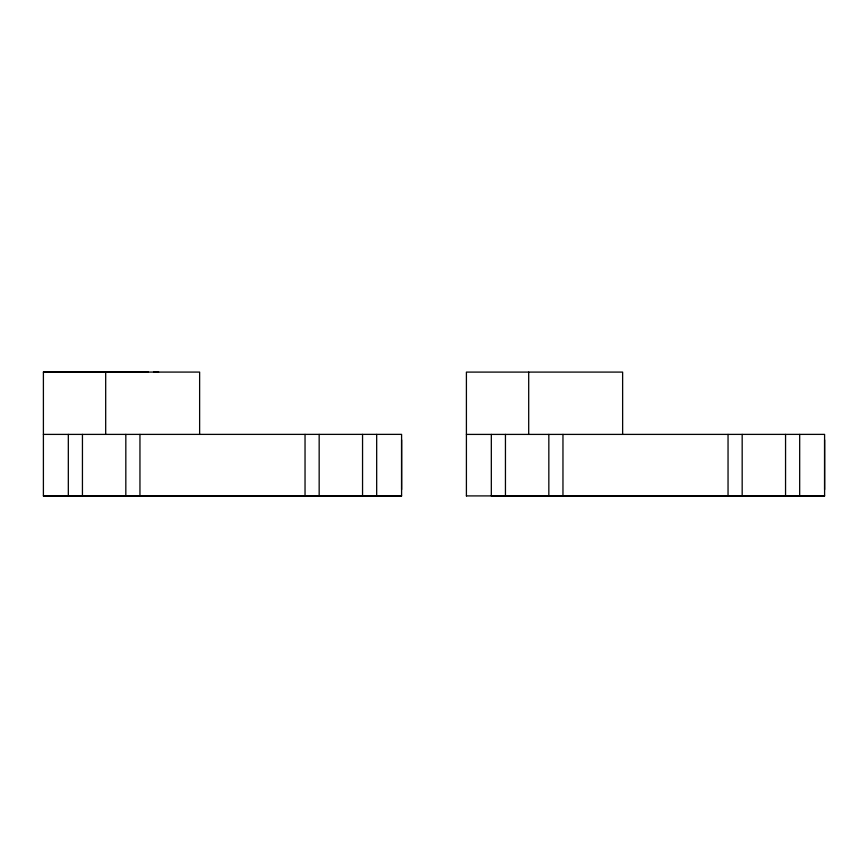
<?xml version="1.0" encoding="UTF-8"?>
<svg xmlns="http://www.w3.org/2000/svg" width="868" height="868" viewBox="0 0 868 868"><rect width="100%" height="100%" fill="white"/><g stroke="black" fill="none" stroke-linecap="round" stroke-linejoin="round"><path stroke-width="1.3" d="M43.4 434.401L401.591 434.369L401.591 495.91L43.4 495.899L43.4 372.09L148.461 372.079M68.322 495.91L68.322 434.401M82.438 495.91L82.449 434.401M125.827 495.91L125.827 434.401M139.954 495.91L139.954 434.401M305.037 495.91L305.037 434.401M319.164 495.91L319.164 434.401M362.553 495.91L362.553 434.401M376.679 495.91L376.679 434.401M401.591 489.585L401.591 439.902M466.409 495.91L466.409 372.101L622.627 372.09L622.638 434.38M491.321 434.412L491.321 495.921L824.6 495.921L824.589 434.38L466.409 434.412M505.447 495.921L505.447 434.412M548.836 495.921L548.836 434.412M562.963 495.921L562.963 434.412M728.046 495.921L728.046 434.412M742.173 495.921L742.173 434.412M785.551 495.921L785.562 434.412M799.678 495.921L799.688 434.412M824.589 489.595L824.6 439.913M153.549 372.079L158.638 372.079M43.4 372.09L199.629 372.079L199.629 434.369M43.4 495.899L401.591 495.91M466.409 495.91L824.6 495.921M528.699 372.101L528.699 434.391M105.69 372.09L105.69 434.38"/></g></svg>
